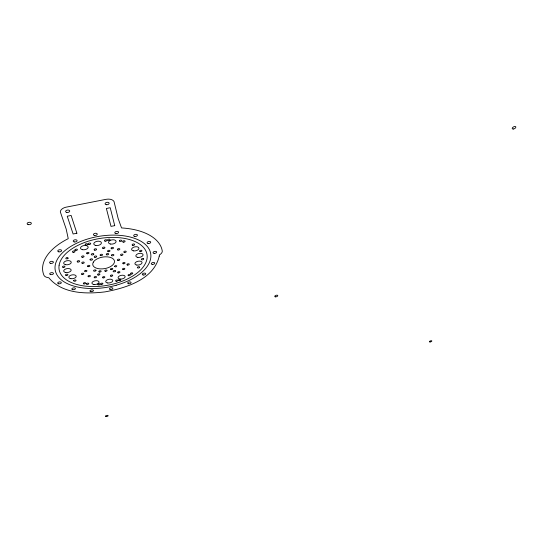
<?xml version="1.0" encoding="UTF-8"?>
<svg xmlns="http://www.w3.org/2000/svg" width="543" height="543" viewBox="0 0 543 543"><rect width="100%" height="100%" fill="white"/><g stroke="black" fill="none" stroke-linecap="round" stroke-linejoin="round"><path stroke-width="0.81" d="M68.126 258.129C67.257 256.153 63.993 259.215 66.972 258.902A1.276 0.686 -8.2 0 0 67.502 258.76L68.126 258.142M86.405 283.853L86.418 284.043A1.201 0.618 -9.4 0 0 87.708 284.389A1.201 0.618 -9.4 0 0 88.774 283.636L88.767 283.561A1.201 0.618 -9.4 0 0 87.579 283.161A1.201 0.618 -9.4 0 0 86.412 283.813L86.405 283.84M95.975 270.421L95.914 270.631A1.222 0.645 -9.5 0 1 94.726 271.222A1.222 0.645 -9.5 0 1 93.593 270.876L93.593 270.55A1.222 0.645 -9.5 0 1 94.652 269.939A1.222 0.645 -9.5 0 1 95.86 270.163L95.968 270.339M143.406 258.644L143.25 258.583A1.208 0.645 -11.5 0 0 141.553 258.923A1.208 0.645 -11.5 0 0 141.777 259.812L141.967 259.853A1.208 0.645 -11.5 0 0 143.413 259.459A1.208 0.645 -11.5 0 0 143.406 258.644M93.742 254.049L93.756 254.09A1.262 0.679 -9.2 0 1 91.95 254.986A1.262 0.679 -9.2 0 1 91.835 253.805A1.262 0.679 -9.2 0 1 93.763 254.131M115.496 270.923L115.51 270.964A1.208 0.631 -10.4 0 1 113.826 271.826A1.208 0.631 -10.4 0 1 113.63 270.747A1.208 0.631 -10.4 0 1 115.51 270.964M73.665 280.704L73.678 280.819A1.222 0.631 -8.8 0 0 74.819 281.233A1.222 0.631 -8.8 0 0 76.047 280.609L75.959 280.188A1.222 0.631 -8.8 0 0 74.622 279.998L74.337 280.086A1.222 0.631 -8.8 0 0 73.692 280.582L73.678 280.622M74.927 249.936L74.954 250.106A1.283 0.699 -8.5 0 0 75.681 250.527L76.387 250.513A1.283 0.699 -8.5 0 0 77.031 250.282L77.405 249.475A1.283 0.699 -8.5 0 0 75.939 249.169L74.927 249.936M90.07 259.615L90.104 259.825A1.249 0.672 -9.2 0 0 91.197 260.199A1.249 0.672 -9.2 0 0 92.425 259.669L92.453 259.133A1.249 0.672 -9.2 0 0 91.224 258.848L90.993 258.896A1.249 0.672 -9.2 0 0 90.179 259.357L90.07 259.615M111.458 255.23L111.485 255.441A1.242 0.665 -10.1 0 0 112.659 255.807A1.242 0.665 -10.1 0 0 113.86 255.162L113.806 254.721A1.242 0.665 -10.1 0 0 112.469 254.491L112.177 254.579A1.242 0.665 -10.1 0 0 111.498 255.101L111.464 255.19M114.485 266.341L115.51 266.905A1.215 0.638 -10.4 0 0 116.236 266.742L116.826 265.9L115.55 265.615A1.215 0.638 -10.4 0 0 115.123 265.737L114.492 266.301M159.242 256.14C153.832 279.591 125.738 288.082 105.03 291.876C85.923 294.204 62.058 293.831 48.802 277.758A7.867 4.106 -7.8 0 1 43.827 274.975L43.236 273.272A60.606 32.268 -9.8 0 1 68.242 238.655L66.165 229.003L60.327 211.892A7.371 4.29 -7.5 0 1 65.859 207.216L106.055 199.329A7.256 4.276 -9.4 0 1 114.044 201.602L118.184 218.612L121.544 227.938A60.606 32.268 -9.8 0 1 161.8 248.884L162.201 250.594A7.568 4.066 -12 0 1 159.438 254.905L159.242 256.14M119.419 240.902L119.847 241.438L120.946 241.452A1.262 0.699 -10.4 0 0 121.238 241.357C123.261 240.332 119.799 239.341 119.419 240.902M59.112 265.208L58.943 266.762A44.587 23.722 -9.8 0 0 62.689 276.625L63.877 277.826A44.587 23.722 -9.8 0 0 85.244 286.107L90.267 286.5A44.587 23.722 -9.8 0 0 98.1 286.412L100.747 286.209A44.587 23.722 -9.8 0 0 118.965 282.387L121.408 281.532A44.587 23.722 -9.8 0 0 128.318 278.539L132.485 276.231A44.587 23.722 -9.8 0 0 122.861 238.126A44.587 23.722 -9.8 0 0 59.112 265.208M93.355 262.14L93.145 262.52A10.996 5.844 -9.8 0 0 104.595 268.622L105.933 268.351A10.996 5.844 -9.8 0 0 110.195 266.756L111.22 266.145A10.996 5.844 -9.8 0 0 114.458 261.068L114.268 260.355A10.996 5.844 -9.8 0 0 105.423 256.812L104.738 256.846A10.996 5.844 -9.8 0 0 99.328 257.952L97.509 258.719A10.996 5.844 -9.8 0 0 93.898 261.387L93.355 262.14M139.639 267.387L139.524 267.55A1.195 0.624 -11.4 0 1 138.764 267.95L138.397 268.011A1.195 0.624 -11.4 0 1 137.359 267.428A1.195 0.624 -11.4 0 1 138.784 266.708A1.195 0.624 -11.4 0 1 139.639 267.387M116.148 285.245L116.121 285.251A48.266 25.684 -9.8 0 1 104.86 287.614A48.449 25.786 -9.8 0 1 57.517 275.722A48.279 25.691 -9.8 0 1 55.128 269.593L55.128 269.572A48.449 25.786 -9.8 0 1 89.88 238.35L89.914 238.343A48.286 25.697 -9.8 0 1 102.308 235.838L105.498 235.486A48.449 25.786 -9.8 0 1 149.63 250.153L149.637 250.167A48.273 25.691 -9.8 0 1 150.879 256.418L150.879 256.439A48.449 25.786 -9.8 0 1 116.148 285.245M85.577 270.38L85.502 270.4A1.229 0.645 -9.1 0 0 84.518 271.249A1.229 0.645 -9.1 0 0 85.875 271.643L85.95 271.629A1.229 0.645 -9.1 0 0 86.934 270.774A1.229 0.645 -9.1 0 0 85.577 270.38M76.889 233.225L73.122 233.985L67.237 216.223L71.126 215.449L76.889 233.225M114.736 225.637L111.01 226.383L106.374 208.492L110.215 207.731L114.736 225.637M128.406 275.674L128.026 275.342A1.181 0.611 -11 0 1 128.963 274.52A1.181 0.611 -11 0 1 130.3 274.765L130.34 274.873A1.181 0.611 -11 0 1 129.709 275.579A1.181 0.611 -11 0 1 128.406 275.674M513.549 128.996A1.982 1.005 -27.7 0 0 515.789 126.845A1.982 1.005 -27.7 0 0 512.762 127.442A1.982 1.005 -27.7 0 0 513.549 128.996M28.121 224.585A2.111 1.201 -5.8 0 0 31.351 223.397A2.111 1.201 -5.8 0 0 28.277 222.487A2.111 1.201 -5.8 0 0 28.121 224.585M105.987 416.508A1.371 0.529 -11.4 0 0 108.132 415.768A1.371 0.529 -11.4 0 0 106.252 415.538A1.371 0.529 -11.4 0 0 105.987 416.508M430.097 341.954A1.29 0.482 -19.9 0 0 431.834 340.923A1.29 0.482 -19.9 0 0 429.927 341.133A1.29 0.482 -19.9 0 0 430.097 341.954M275.471 296.845A1.568 0.733 -16.5 0 0 277.778 295.691A1.568 0.733 -16.5 0 0 275.532 295.514A1.568 0.733 -16.5 0 0 275.471 296.845M87.199 253.764A1.269 0.686 -9 0 0 89.004 252.895A1.269 0.686 -9 0 0 87.05 252.583A1.269 0.686 -9 0 0 87.199 253.764M77.866 262.025A1.256 0.672 -8.7 0 0 79.651 261.169A1.256 0.672 -8.7 0 0 77.703 260.871A1.256 0.672 -8.7 0 0 77.866 262.025M94.815 277.778A1.208 0.624 -9.6 0 0 96.545 276.964A1.208 0.624 -9.6 0 0 94.686 276.699A1.208 0.624 -9.6 0 0 94.815 277.778M82.108 274.493A1.229 0.638 -9 0 0 83.846 273.658A1.229 0.638 -9 0 0 81.952 273.394A1.229 0.638 -9 0 0 82.108 274.493M127.605 265.086A1.208 0.638 -10.9 0 0 129.288 264.21A1.208 0.638 -10.9 0 0 127.408 264A1.208 0.638 -10.9 0 0 127.605 265.086M118.211 272.912A1.201 0.624 -10.5 0 0 119.942 272.091A1.201 0.624 -10.5 0 0 118.13 271.826A1.201 0.624 -10.5 0 0 118.211 272.912M124.496 252.488A1.235 0.672 -10.7 0 0 126.22 251.579A1.235 0.672 -10.7 0 0 124.293 251.348A1.235 0.672 -10.7 0 0 124.496 252.488M111.722 248.762A1.256 0.686 -10.1 0 0 113.535 247.893A1.256 0.686 -10.1 0 0 111.62 247.574A1.256 0.686 -10.1 0 0 111.722 248.762M88.088 266.661A1.242 0.658 -9.2 0 0 89.88 265.839A1.242 0.658 -9.2 0 0 88 265.52A1.242 0.658 -9.2 0 0 88.088 266.661M116.25 281.254A1.181 0.604 -10.5 0 0 117.919 280.426A1.181 0.604 -10.5 0 0 116.093 280.215A1.181 0.604 -10.5 0 0 116.25 281.254M101.188 284.383A1.188 0.611 -9.9 0 0 102.919 283.602A1.188 0.611 -9.9 0 0 101.127 283.331A1.188 0.611 -9.9 0 0 101.188 284.383M105.383 271.283A1.215 0.638 -10 0 0 107.086 270.428A1.215 0.638 -10 0 0 105.199 270.197A1.215 0.638 -10 0 0 105.383 271.283M131.128 274.079A1.188 0.618 -11.1 0 0 132.791 273.231A1.188 0.618 -11.1 0 0 130.965 273.027A1.188 0.618 -11.1 0 0 131.128 274.079M110.996 276.244A1.201 0.624 -10.3 0 0 112.734 275.437A1.201 0.624 -10.3 0 0 110.921 275.165A1.201 0.624 -10.3 0 0 110.996 276.244M119.976 280.534A1.181 0.604 -10.6 0 0 120.594 279.523A1.195 0.611 -10.6 0 0 119.955 279.36A1.181 0.604 -10.6 0 0 118.462 280.161A1.181 0.604 -10.6 0 0 119.976 280.534M99.437 272.057A1.215 0.638 -9.7 0 0 101.161 271.215A1.215 0.638 -9.7 0 0 99.288 270.957A1.215 0.638 -9.7 0 0 99.437 272.057M85.814 245.117A1.29 0.706 -8.8 0 0 87.661 244.235A1.29 0.706 -8.8 0 0 85.679 243.895A1.29 0.706 -8.8 0 0 85.814 245.117M111.05 269.633A1.215 0.638 -10.2 0 0 112.808 268.819A1.215 0.638 -10.2 0 0 110.976 268.534A1.215 0.638 -10.2 0 0 111.05 269.633M123.152 269.606A1.201 0.631 -10.7 0 0 124.836 268.737A1.201 0.631 -10.7 0 0 122.969 268.527A1.201 0.631 -10.7 0 0 123.152 269.606M105.152 241.173A1.276 0.706 -9.7 0 0 106.944 240.257A1.276 0.706 -9.7 0 0 104.962 239.965A1.276 0.706 -9.7 0 0 105.152 241.173M106.93 254.864A1.249 0.672 -9.9 0 0 108.709 253.995A1.249 0.672 -9.9 0 0 106.788 253.71A1.249 0.672 -9.9 0 0 106.93 254.864M118.055 249.97A1.249 0.679 -10.4 0 0 119.847 249.088A1.249 0.679 -10.4 0 0 117.94 248.796A1.249 0.679 -10.4 0 0 118.055 249.97M123.288 242.144A1.262 0.692 -10.5 0 0 125.1 241.248A1.262 0.692 -10.5 0 0 123.18 240.943A1.262 0.692 -10.5 0 0 123.288 242.144M103.129 248.497A1.262 0.692 -9.7 0 0 104.928 247.608A1.262 0.692 -9.7 0 0 102.98 247.309A1.262 0.692 -9.7 0 0 103.129 248.497M109.421 240.42A1.296 0.719 -9.8 0 0 109.951 240.033A1.269 0.706 -9.8 0 0 108.967 239.144A1.269 0.706 -9.8 0 0 107.575 240.149A1.269 0.706 -9.8 0 0 109.414 240.42M94.916 257.314A1.256 0.672 -9.4 0 0 96.722 256.466A1.256 0.672 -9.4 0 0 94.808 256.153A1.256 0.672 -9.4 0 0 94.916 257.314M82.251 257.28A1.262 0.679 -8.8 0 0 84.063 256.418A1.262 0.679 -8.8 0 0 82.115 256.106A1.262 0.679 -8.8 0 0 82.251 257.28M73.176 252.325A1.283 0.699 -8.4 0 0 75.002 251.45A1.283 0.699 -8.4 0 0 73.02 251.124A1.283 0.699 -8.4 0 0 73.176 252.325M94.781 250.187A1.269 0.692 -9.3 0 0 96.606 249.325A1.269 0.692 -9.3 0 0 94.665 248.993A1.269 0.692 -9.3 0 0 94.781 250.187M121.218 255.42A1.235 0.665 -10.5 0 0 122.949 254.524A1.235 0.665 -10.5 0 0 121.035 254.287A1.235 0.665 -10.5 0 0 121.218 255.42M123.309 263.783A1.215 0.645 -10.7 0 0 125.053 262.927A1.215 0.645 -10.7 0 0 123.2 262.669A1.215 0.645 -10.7 0 0 123.309 263.783M98.188 275.063A1.215 0.631 -9.7 0 0 99.898 274.229A1.215 0.631 -9.7 0 0 98.025 273.984A1.215 0.631 -9.7 0 0 98.188 275.063M100.733 255.631A1.249 0.672 -9.6 0 0 102.559 254.796A1.249 0.672 -9.6 0 0 100.672 254.463A1.249 0.672 -9.6 0 0 100.733 255.631M140.162 251.613A1.229 0.665 -11.4 0 0 141.913 250.737A1.229 0.665 -11.4 0 0 140.046 250.472A1.229 0.665 -11.4 0 0 140.162 251.613M118.035 260.511A1.229 0.652 -10.4 0 0 119.765 259.635A1.229 0.652 -10.4 0 0 117.872 259.384A1.229 0.652 -10.4 0 0 118.035 260.511M82.387 263.362A1.256 0.665 -8.9 0 0 84.219 262.547A1.256 0.665 -8.9 0 0 82.326 262.201A1.256 0.665 -8.9 0 0 82.387 263.362M108.213 251.674A1.256 0.679 -9.9 0 0 109.991 250.791A1.256 0.679 -9.9 0 0 108.064 250.506A1.256 0.679 -9.9 0 0 108.213 251.674M88.679 276.754A1.215 0.631 -9.3 0 0 90.396 275.919A1.215 0.631 -9.3 0 0 88.502 275.668A1.215 0.631 -9.3 0 0 88.679 276.754M83.948 283.887A1.208 0.618 -9.2 0 0 85.719 283.113A1.208 0.618 -9.2 0 0 83.9 282.815A1.208 0.618 -9.2 0 0 83.948 283.887M103.136 277.887A1.201 0.624 -10 0 0 104.847 277.066A1.201 0.624 -10 0 0 103 276.821A1.201 0.624 -10 0 0 103.136 277.887M98.31 283.874A1.208 0.618 -9.8 0 0 97.815 284.22A1.188 0.611 -9.8 0 0 98.751 284.966A1.188 0.611 -9.8 0 0 100.041 284.07A1.188 0.611 -9.8 0 0 98.31 283.874M63.144 267.407A1.262 0.665 -8.2 0 0 64.956 266.586A1.262 0.665 -8.2 0 0 63.015 266.26A1.262 0.665 -8.2 0 0 63.144 267.407M107.765 282.978A3.584 1.839 -10.2 0 0 112.788 280.459A3.584 1.839 -10.2 0 0 107.222 279.835A3.584 1.839 -10.2 0 0 107.765 282.978M137.834 257.375A3.672 1.968 -11.3 0 0 143.074 254.728A3.672 1.968 -11.3 0 0 137.467 253.975A3.672 1.968 -11.3 0 0 137.834 257.375M70.868 278.688A3.713 1.928 -8.7 0 0 76.196 276.244A3.713 1.928 -8.7 0 0 70.495 275.369A3.713 1.928 -8.7 0 0 70.868 278.688M120.084 279.048A3.577 1.846 -10.7 0 0 125.134 276.523A3.577 1.846 -10.7 0 0 119.623 275.871A3.577 1.846 -10.7 0 0 120.084 279.048M93.973 284.491A3.611 1.853 -9.7 0 0 99.05 282A3.611 1.853 -9.7 0 0 93.444 281.322A3.611 1.853 -9.7 0 0 93.973 284.491M136.836 265.059A3.625 1.914 -11.3 0 0 142.056 262.507A3.625 1.914 -11.3 0 0 136.558 261.74A3.625 1.914 -11.3 0 0 136.836 265.059M110.65 244.065A3.828 2.111 -10 0 0 116.093 241.336A3.828 2.111 -10 0 0 110.195 240.434A3.828 2.111 -10 0 0 110.65 244.065M65.771 272.511A3.767 1.982 -8.4 0 0 71.16 270.02A3.767 1.982 -8.4 0 0 65.35 269.111A3.767 1.982 -8.4 0 0 65.771 272.511M95.812 245.47A3.862 2.124 -9.4 0 0 101.419 242.857A3.862 2.124 -9.4 0 0 95.568 241.784A3.862 2.124 -9.4 0 0 95.812 245.47M65.73 264.719A3.821 2.036 -8.3 0 0 71.248 262.221A3.821 2.036 -8.3 0 0 65.404 261.203A3.821 2.036 -8.3 0 0 65.73 264.719M133.632 250.886A3.726 2.023 -11.1 0 0 138.94 248.199A3.726 2.023 -11.1 0 0 133.239 247.398A3.726 2.023 -11.1 0 0 133.632 250.886M82.577 249.712A3.869 2.118 -8.8 0 0 88.17 247.113A3.869 2.118 -8.8 0 0 82.264 246.054A3.869 2.118 -8.8 0 0 82.577 249.712M132.852 245.355A1.242 0.679 -11 0 0 134.596 244.431A1.242 0.679 -11 0 0 132.668 244.187A1.242 0.679 -11 0 0 132.852 245.355M88.889 244.459A1.283 0.706 -9 0 0 90.722 243.563A1.283 0.706 -9 0 0 88.74 243.237A1.283 0.706 -9 0 0 88.889 244.459M66.117 275.491A1.242 0.645 -8.4 0 0 67.936 274.704A1.242 0.645 -8.4 0 0 66.063 274.364A1.242 0.645 -8.4 0 0 66.117 275.491M94.414 235.452A1.948 1.093 -9.1 0 0 97.258 234.135A1.948 1.093 -9.1 0 0 94.306 233.558A1.948 1.093 -9.1 0 0 94.414 235.452M115.869 233.571A1.928 1.079 -10.1 0 0 118.598 232.173A1.928 1.079 -10.1 0 0 115.625 231.712A1.928 1.079 -10.1 0 0 115.869 233.571M134.718 236.476A1.894 1.052 -11.1 0 0 137.427 235.105A1.894 1.052 -11.1 0 0 134.535 234.657A1.894 1.052 -11.1 0 0 134.718 236.476M148.144 243.529A1.853 1.018 -11.7 0 0 150.703 242.11A1.853 1.018 -11.7 0 0 147.805 241.805A1.853 1.018 -11.7 0 0 148.144 243.529M154.124 253.377A1.812 0.977 -12 0 0 156.642 252A1.812 0.977 -12 0 0 153.818 251.714A1.812 0.977 -12 0 0 154.124 253.377M152.298 264.407A1.785 0.937 -12 0 0 154.762 263.07A1.785 0.937 -12 0 0 151.992 262.812A1.785 0.937 -12 0 0 152.298 264.407M143.23 275.002A1.758 0.91 -11.6 0 0 145.755 273.76A1.758 0.91 -11.6 0 0 143.087 273.421A1.758 0.91 -11.6 0 0 143.23 275.002M128.61 283.758A1.751 0.896 -11.1 0 0 131.101 282.536A1.751 0.896 -11.1 0 0 128.426 282.217A1.751 0.896 -11.1 0 0 128.61 283.758M110.392 289.568A1.758 0.889 -10.4 0 0 112.869 288.347A1.758 0.889 -10.4 0 0 110.154 288.048A1.758 0.889 -10.4 0 0 110.392 289.568M90.871 291.659A1.778 0.896 -9.6 0 0 93.45 290.498A1.778 0.896 -9.6 0 0 90.762 290.105A1.778 0.896 -9.6 0 0 90.871 291.659M72.81 289.704A1.805 0.916 -8.9 0 0 75.416 288.53A1.805 0.916 -8.9 0 0 72.647 288.123A1.805 0.916 -8.9 0 0 72.81 289.704M58.678 283.806A1.846 0.95 -8.2 0 0 61.318 282.604A1.846 0.95 -8.2 0 0 58.474 282.177A1.846 0.95 -8.2 0 0 58.678 283.806M50.655 274.602A1.887 0.984 -7.8 0 0 53.452 273.448A1.887 0.984 -7.8 0 0 50.621 272.885A1.887 0.984 -7.8 0 0 50.655 274.602M50.553 263.362A1.921 1.025 -7.6 0 0 53.404 262.181A1.921 1.025 -7.6 0 0 50.519 261.577A1.921 1.025 -7.6 0 0 50.553 263.362M58.834 251.83A1.948 1.059 -7.7 0 0 61.624 250.533A1.948 1.059 -7.7 0 0 58.617 250.004A1.948 1.059 -7.7 0 0 58.834 251.83M74.262 241.927A1.955 1.086 -8.3 0 0 77.086 240.61A1.955 1.086 -8.3 0 0 74.092 240.054A1.955 1.086 -8.3 0 0 74.262 241.927M66.755 212.428A2.063 1.201 -7.5 0 0 69.721 211.023A2.063 1.201 -7.5 0 0 66.545 210.358A2.063 1.201 -7.5 0 0 66.755 212.428M106.265 204.691A2.029 1.195 -9.4 0 0 109.129 203.191A2.029 1.195 -9.4 0 0 105.973 202.641A2.029 1.195 -9.4 0 0 106.265 204.691"/></g></svg>
